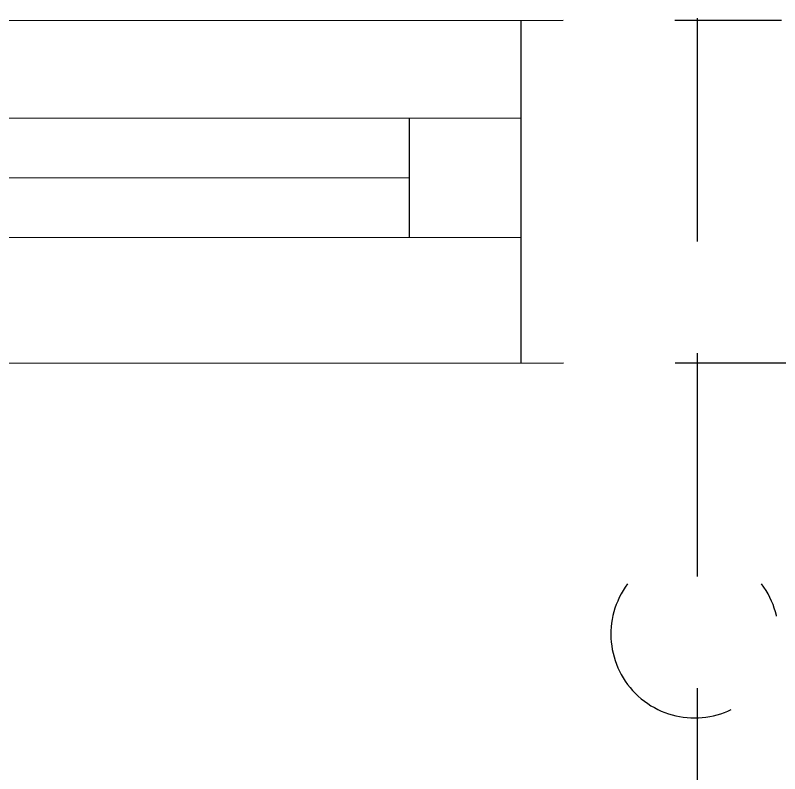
# Model space of a CAD drawing. Extents: x -437689 to -407696, y -55787 to -37037.
# Drawn here: x -424628.6 to -424372, y -41502.5 to -41247.9 of the extents above; entities that cross this region are included whole.
import ezdxf

# ---------------------------------------------------------------- set-up
doc = ezdxf.new("R2010")
doc.units = 0
doc.header["$LTSCALE"] = 150
doc.header["$MEASUREMENT"] = 0
for name, pattern in [('CENTER', [2, 1.25, -0.25, 0.25, -0.25]), ('DASHED', [0.75, 0.5, -0.25]), ('HIDDEN', [9.525, 6.35, -3.175])]:
    doc.linetypes.add(name, pattern=pattern)
for name, color, linetype in [('VENT', 8, 'HIDDEN'), ('WALL', 7, 'CONTINUOUS'), ('WASTE', 3, 'DASHED'), ('WIN-1', 56, 'CONTINUOUS')]:
    doc.layers.add(name, color=color, linetype=linetype)

msp = doc.modelspace()

# ---------------------------------------------------------------- linework, layer by layer
at = {"layer": 'VENT'}
for p, q in [((-424496.36, -41282.46), (-424496.35, -41322.46)), ((-424496.35, -41302.46), (-424796.35, -41302.58))]:
    msp.add_line(p, q, dxfattribs=at)
at = {"layer": 'WALL', "linetype": 'CENTER'}
for p, q in [((-424932.12, -41249.72), (-424371.37, -41249.5)), ((-424932.08, -41364.72), (-423286.33, -41364.07))]:
    msp.add_line(p, q, dxfattribs=at)
at = {"layer": 'WALL', "linetype": 'CONTINUOUS', "ltscale": 900}
msp.add_line((-424458.87, -41249.54), (-424458.83, -41364.54), dxfattribs=at)
msp.add_line((-424458.87, -41249.54), (-424458.83, -41364.54), dxfattribs=at)
at = {"layer": 'WASTE'}
msp.add_line((-424399.63, -40911.28), (-424399.63, -42117.28), dxfattribs=at)
msp.add_arc((-424400.52, -41455.62), 28.12, 143.1301, 36.8699, dxfattribs=at)
at = {"layer": 'WIN-1'}
for p, q in [((-424458.86, -41282.45), (-424833.86, -41282.59)), ((-424458.85, -41322.45), (-424833.84, -41322.59))]:
    msp.add_line(p, q, dxfattribs=at)

doc.saveas('drawing.dxf')
